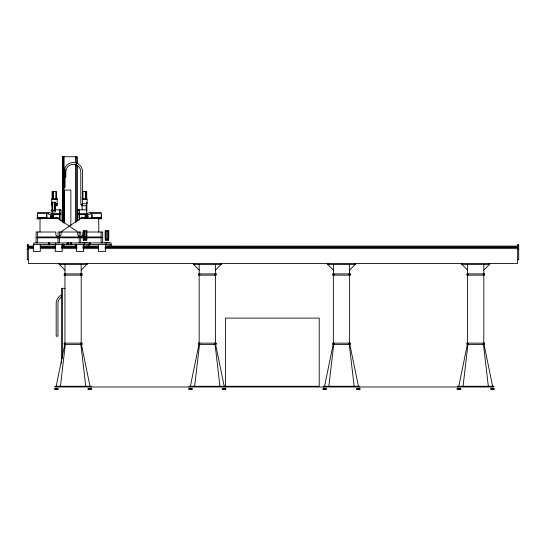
<?xml version="1.0" encoding="UTF-8"?>
<svg xmlns="http://www.w3.org/2000/svg" width="546" height="546" viewBox="0 0 546 546"><rect width="100%" height="100%" fill="white"/><g stroke="black" fill="none" stroke-linecap="round" stroke-linejoin="round"><path stroke-width="0.82" d="M79.457 213.732L87.176 213.506L89.271 212.558L101.317 212.558L101.317 213.534L90.308 213.534M60.463 386.275L65.315 344.389M194.663 386.275L199.522 344.389M328.869 386.275L333.722 344.389M463.069 386.275L467.929 344.389M56.177 386.275L64.769 344.389M190.383 386.275L198.969 344.389M324.583 386.275L333.176 344.389M458.79 386.275L467.376 344.389M51.215 218.816L51.215 218.107L37.101 218.107L37.101 218.816L40.418 218.816M81.204 270.093L86.889 264.407M215.404 270.093L221.096 264.407M349.611 270.093L355.296 264.407M483.811 270.093L489.503 264.407M91.441 213.534L89.339 214.482L79.511 214.482M76.331 156.907L77.409 156.907L77.409 163.704M57.282 198.812L51.856 198.812L51.829 199.229M82.084 198.812L86.923 198.812L86.951 199.229M57.282 199.229L51.699 199.229L51.693 203.706L52.129 203.706M82.084 199.229L87.08 199.229L87.087 203.706L81.961 203.706M86.391 202.252L86.855 202.252L86.855 210.626L86.391 210.626M55.323 203.706L57.166 203.706M55.323 205.719L57.159 205.719L57.173 199.229M86.794 205.719L81.62 205.719L81.62 204.381M55.31 209.835L60.947 209.835L60.947 220.802M59.384 210.114L60.947 210.114M77.832 210.114L79.402 210.114M59.384 213.158L60.947 213.158M77.832 213.158L79.402 213.158M48.471 213.534L37.462 213.534L37.462 212.558L49.509 212.558L51.611 213.506L59.152 213.513L59.323 214.428M59.384 213.998L60.947 213.998M77.832 213.998L79.402 213.998M59.384 214.278L60.947 214.278M77.832 214.278L79.402 214.278M59.268 214.482L49.474 214.482L47.379 213.534M51.556 215.465L53.761 215.465M86.582 215.465L87.224 215.465M53.815 215.493L51.017 215.493L51.003 217.144M86.5 215.493L87.763 215.493L87.763 216.236L87.128 216.236M50.914 215.8L52.873 215.8L52.873 217.144M85.135 215.8L87.865 215.8L87.899 217.144L84.923 217.09M51.017 216.236L53.815 216.236M50.914 217.144L53.815 217.09M51.174 218.079L57.528 218.113L76.87 231.217M87.606 218.079L81.252 218.113L61.91 231.217L61.91 232.002M57.146 218.107L59.548 218.107L59.548 214.653L53.556 214.653L53.556 218.107L55.842 218.107L55.842 217.308L57.153 217.308L57.153 218.762M81.634 218.107L79.231 218.107L79.231 214.653L85.224 214.653L85.224 218.107L82.944 218.107L82.944 217.308L81.627 217.308L81.627 218.762M51.037 218.223L40.056 218.325L39.995 232.002M87.749 218.223L98.73 218.325L98.792 232.002M98.362 218.816L101.686 218.816L101.686 218.107L87.565 218.107L87.565 218.816M84.63 232.016L82.978 232.016L82.978 234.016A2.628 2.628 0 0 1 80.446 236.643M86.275 232.016L102.682 232.016L102.682 242.915M37.66 236.964L79.204 236.964M80.774 236.964L101.126 236.964M36.104 237.606L37.66 237.606M58.019 237.606L59.575 237.606M79.204 237.606L80.76 237.606M101.126 237.606L102.682 237.606M37.66 237.803L79.204 237.803M80.774 237.803L101.126 237.803M82.876 242.513L87.285 242.513M104.798 242.513L109.2 242.513M111.104 244.431L33.367 244.431L33.367 251.549L40.274 251.549L40.274 244.431M53.44 244.574L55.747 244.574M27.3 245.236L28.365 245.236M517.635 245.236L518.7 245.236M83.415 246.028L89.182 246.028L89.182 244.431M105.33 246.028L111.104 246.028L111.104 242.915L33.825 242.915L33.825 244.431M27.3 246.103L33.47 246.123M40.288 246.123L55.631 246.123M61.596 246.123L76.938 246.123M82.903 246.123L84.61 246.123M86.316 246.123L98.246 246.123M107.623 246.123L518.7 246.103M27.3 246.301L28.365 246.301M517.635 246.301L518.7 246.301M28.365 247.051L33.477 247.051M40.302 247.051L55.644 247.051M61.609 247.051L76.952 247.051M82.917 247.051L98.26 247.051M105.078 247.051L517.635 247.051M28.358 247.338L33.47 247.338M40.295 247.338L55.637 247.338M61.602 247.338L76.945 247.338M82.91 247.338L98.253 247.338M105.078 247.338L517.642 247.338L517.642 248.642L105.078 248.642M27.3 248.45L28.365 248.45M517.635 248.45L518.7 248.45M28.358 248.642L33.47 248.642M40.295 248.642L55.637 248.642M61.602 248.642L76.945 248.642M82.91 248.642L98.253 248.642M27.3 249.57L28.365 249.57M517.635 249.57L518.7 249.57M28.365 259.637L27.3 259.637L27.3 244.54L28.365 244.54L28.365 263.445L517.635 263.445L517.635 244.54L518.7 244.54L518.7 259.637L517.635 259.637M87.032 264.407L59.152 264.407L59.111 263.445M221.232 264.407L193.359 264.407L193.318 263.445M327.559 264.407L355.439 264.407M461.766 264.407L489.639 264.407M82.023 273.908L64.162 273.908L64.148 275.15L82.023 275.15M64.981 288.315L62.483 288.315L62.483 358.722M62.449 288.486L61.37 288.486L61.37 363.315M82.023 343.147L64.162 343.147L64.148 344.389L82.023 344.389M54.368 388.704L58.265 388.704M87.92 388.704L91.817 388.704M188.575 388.704L192.472 388.704M222.126 388.704L226.017 388.704M322.775 388.704L326.672 388.704M356.326 388.704L360.223 388.704M456.982 388.704L460.879 388.704M490.533 388.704L494.423 388.704M54.368 389.264L58.265 389.264M87.92 389.264L91.817 389.264M188.575 389.264L192.472 389.264M222.126 389.264L226.017 389.264M322.775 389.264L326.672 389.264M356.326 389.264L360.223 389.264M456.982 389.264L460.879 389.264M490.533 389.264L494.423 389.264M461.909 264.407L467.594 270.093M327.702 264.407L333.394 270.093M193.502 264.407L199.188 270.093M59.296 264.407L64.988 270.093M484.029 344.389L492.622 386.275M349.822 344.389L358.415 386.275M215.622 344.389L224.208 386.275M81.415 344.389L90.008 386.275M483.483 344.389L488.336 386.275M349.276 344.389L354.136 386.275M215.076 344.389L219.929 386.275M80.869 344.389L85.729 386.275M493.454 388.704L493.454 389.264M492.84 388.704L492.84 389.264M492.478 386.275L492.478 386.984M492.117 388.704L492.117 389.264M491.502 388.704L491.502 389.264M489.68 263.445L489.68 264.407M489.264 263.445L489.264 264.407M483.811 264.407L483.811 273.908M483.811 275.15L483.811 343.147M483.251 273.908L483.251 275.15M483.251 343.147L483.251 344.389M468.154 273.908L468.154 275.15M468.154 343.147L468.154 344.389M467.594 264.407L467.594 273.908M467.553 275.15L467.553 343.147M462.141 263.445L462.141 264.407M461.725 263.445L461.725 264.407M459.909 388.704L459.909 389.264M458.927 386.275L458.927 386.984M458.565 388.704L458.565 389.264M457.951 388.704L457.951 389.264M457.528 386.984L457.528 386.275L493.864 386.275L493.877 386.984L54.934 386.984L54.921 386.275L91.25 386.275L91.264 386.984M359.671 386.984L359.671 386.275L323.341 386.275L323.328 386.984M359.254 388.704L359.254 389.264M358.64 388.704L358.64 389.264M358.278 386.275L358.278 386.984M357.91 388.704L357.91 389.264M357.296 388.704L357.296 389.264M355.48 263.445L355.48 264.407M355.057 263.445L355.057 264.407M349.611 264.407L349.611 273.908M349.611 275.15L349.611 343.147M349.051 273.908L349.051 275.15M349.051 343.147L349.051 344.389M333.954 273.908L333.954 275.15M333.954 343.147L333.954 344.389M333.394 264.407L333.394 273.908M333.353 275.15L333.353 343.147M327.941 263.445L327.941 264.407M327.518 263.445L327.518 264.407M325.703 388.704L325.703 389.264M324.727 386.275L324.727 386.984M324.358 388.704L324.358 389.264M323.744 388.704L323.744 389.264M225.471 386.984L225.471 318.1L319.212 318.1L319.212 386.275L189.141 386.275L189.121 386.984M225.048 388.704L225.048 389.264M224.433 388.704L224.433 389.264M224.072 386.275L224.072 386.984M223.71 388.704L223.71 389.264M223.096 388.704L223.096 389.264M221.273 263.445L221.273 264.407M220.857 263.445L220.857 264.407M215.404 264.407L215.404 273.908M215.404 275.15L215.404 343.147M214.844 273.908L214.844 275.15M214.844 343.147L214.844 344.389M199.747 273.908L199.747 275.15M199.747 343.147L199.747 344.389M199.188 264.407L199.188 273.908M199.147 275.15L199.147 343.147M193.734 263.445L193.734 264.407M191.503 388.704L191.503 389.264M190.882 388.704L190.882 389.264M190.52 386.275L190.52 386.984M190.158 388.704L190.158 389.264M189.544 388.704L189.544 389.264M108.599 239.271L108.661 240.533L105.337 240.533L105.398 239.271M108.326 230.897L108.326 239.271M108.149 230.897L108.149 239.271M107.958 230.897L107.958 239.271M105.999 230.897L105.999 239.271M106.074 242.915L106.074 244.431M105.808 230.897L105.808 239.271M105.631 230.897L105.631 239.271M105.419 244.431L105.419 251.549L98.512 251.549L98.512 244.431M101.126 232.016L101.126 242.915M90.848 388.704L90.848 389.264M90.418 242.915L90.418 244.431M89.865 386.275L89.865 386.984M89.735 242.915L89.735 244.431M89.503 388.704L89.503 389.264M89.053 242.915L89.053 244.431M88.889 388.704L88.889 389.264M87.776 215.8L87.776 217.144M87.237 215.8L87.237 217.144M87.073 263.445L87.073 264.407M86.821 215.8L86.821 217.144M86.698 198.812L86.698 191.51L82.391 191.51L82.391 198.812M86.725 216.045L86.725 209.835L77.832 209.835L77.832 220.802M86.725 218.332L86.725 217.52L85.913 217.52L85.913 218.332M86.677 239.271L86.746 240.533L83.415 240.533L83.415 239.271M86.65 263.445L86.65 264.407M86.616 210.626L86.616 211.889M86.459 203.706L86.459 205.719M86.336 198.812L86.336 199.229M86.391 205.603L86.391 209.794M86.404 230.897L86.404 239.271M86.213 205.603L86.213 209.794M86.227 230.897L86.227 239.271M86.118 191.51L86.118 198.812M86.036 230.897L86.036 239.271M85.804 191.51L85.804 198.812M85.469 191.51L85.469 198.812M84.152 242.915L84.152 244.431M84.077 230.897L84.077 239.271M83.886 230.897L83.886 239.271M83.709 230.897L83.709 239.271M83.483 239.271L83.483 240.533M83.497 244.431L83.497 251.549L76.59 251.549L76.59 244.431M82.951 191.51L82.951 198.812M82.146 205.719L82.146 209.835M82.037 273.908L82.037 275.15M82.037 343.147L82.037 344.389M81.961 204.381L81.961 205.719M81.204 264.407L81.204 273.908M81.204 275.15L81.204 343.147M80.76 242.915L80.76 232.016L58.019 232.016L58.019 242.915M80.644 273.908L80.644 275.15M80.644 343.147L80.644 344.389M79.402 209.835L79.402 219.983M79.204 232.016L79.204 242.915M77.723 232.016L77.723 234.016A2.628 2.628 0 0 0 79.504 236.507M77.409 165.411L77.409 220.68M76.297 222.051L76.297 156.736L62.476 156.736L62.428 222.051M76.297 244.11L76.297 246.655M75.655 156.736L75.655 162.674M75.655 164.373L75.655 222.051M75.655 244.11L75.655 246.655M71.649 242.915L71.649 244.431M70.966 242.915L70.966 244.431M70.857 225.478L70.857 190.104L64.564 190.104L64.564 222.952M70.284 242.915L70.284 244.431M68.496 242.915L68.496 244.431M67.813 242.915L67.813 244.431M67.131 242.915L67.131 244.431M65.54 273.908L65.54 275.15M65.54 343.147L65.54 344.389M64.988 264.407L64.988 273.908M64.947 275.15L64.947 343.147M63.964 156.736L63.964 222.898M63.964 244.11L63.964 246.655M63.732 156.736L63.732 222.898M63.732 244.11L63.732 246.655M62.524 156.736L62.524 222.051M62.524 244.11L62.524 246.655M62.428 244.11L62.428 246.655M62.189 244.431L62.189 251.549L55.282 251.549L55.282 244.431M61.056 232.016L61.056 234.016A2.628 2.628 0 0 1 59.282 236.507M59.575 232.016L59.575 242.915M59.534 263.445L59.534 264.407M59.384 209.835L59.384 219.983M57.31 198.812L57.31 199.229M57.296 388.704L57.296 389.264M56.825 203.706L56.825 205.719M56.695 198.812L56.695 199.229M56.682 388.704L56.682 389.264M56.388 198.812L56.388 191.51L52.082 191.51L52.082 198.812M56.32 386.275L56.32 386.984M55.951 388.704L55.951 389.264M55.828 191.51L55.828 198.812M55.747 242.915L55.747 244.431M55.358 210.626L55.426 211.889L52.095 211.889L52.095 210.626M55.337 388.704L55.337 389.264M55.091 202.252L55.091 210.626M54.914 202.252L54.914 210.626M54.716 202.252L54.716 210.626M53.317 191.51L53.317 198.812M52.982 191.51L52.982 198.812M52.866 218.332L52.866 217.52L52.054 217.52L52.054 218.332M52.757 202.252L52.757 210.626M52.662 191.51L52.662 198.812M52.566 202.252L52.566 210.626M52.573 215.8L52.573 217.144M52.45 198.812L52.45 199.229M52.389 202.252L52.389 210.626M52.286 215.493L52.286 216.236M51.986 203.706L51.986 205.719M52.054 209.835L52.054 213.718M50.88 215.8L50.88 217.144M49.727 242.915L49.727 244.431M49.044 242.915L49.044 244.431M48.369 242.915L48.369 244.431M37.66 232.016L37.66 242.915M36.104 242.915L36.104 232.016L55.801 232.016L55.801 234.016A2.628 2.628 0 0 0 58.142 236.63M61.555 296.976A7.494 7.494 0 0 0 57.965 303.371L57.965 336.193L56.177 336.193L56.177 303.371A9.282 9.282 0 0 1 61.213 295.113M64.039 171.792L64.039 177.143L65.827 177.143L65.827 171.792A7.494 7.494 0 0 1 73.321 164.298A7.494 7.494 0 0 1 80.815 171.792L80.815 204.614L82.603 204.614L82.603 171.792A9.282 9.282 0 0 0 73.321 162.51A9.282 9.282 0 0 0 64.039 171.792M46.765 214.435L46.744 217.588L37.449 217.588L37.367 214.435L37.367 218.1L46.826 218.1L46.765 214.435M101.351 214.435L101.331 217.588L92.035 217.588L91.953 214.435L91.953 218.1L101.413 218.1L101.351 214.435M65.056 169.321L63.882 169.321L63.882 187.503L65.056 187.503L65.056 169.321M55.556 202.252L51.925 202.252L51.925 210.626L55.556 210.626L55.556 202.252M86.869 230.897L83.245 230.897L83.245 239.271L86.869 239.271L86.869 230.897M108.791 230.897L105.16 230.897L105.16 239.271L108.791 239.271L108.791 230.897M216.23 273.908L198.362 273.908L198.348 275.15L216.23 275.15L216.243 273.908M350.43 273.908L332.569 273.908L332.555 275.15L350.43 275.15L350.443 273.908M484.636 273.908L466.769 273.908L466.755 275.15L484.636 275.15L484.65 273.908M216.23 343.147L198.362 343.147L198.348 344.389L216.23 344.389L216.243 343.147M350.43 343.147L332.569 343.147L332.555 344.389L350.43 344.389L350.443 343.147M484.636 343.147L466.769 343.147L466.755 344.389L484.636 344.389L484.65 343.147"/></g></svg>
